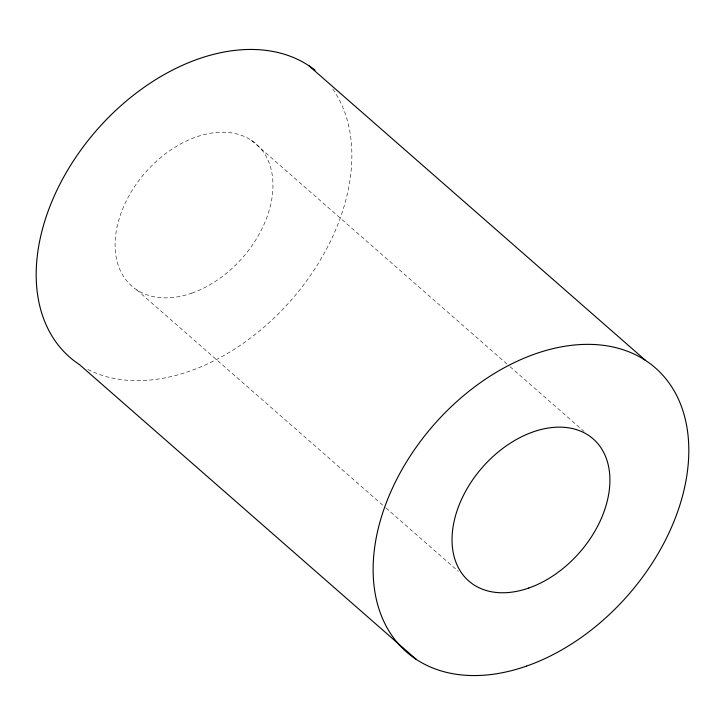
<?xml version="1.0" encoding="UTF-8"?>
<svg xmlns="http://www.w3.org/2000/svg" width="725" height="725" viewBox="0 0 725 725"><rect width="100%" height="100%" fill="white"/><g stroke="black" fill="none" stroke-linecap="round" stroke-linejoin="round"><path stroke-width="0.54" stroke-dasharray="3.62 2.72" d="M251.367 140.288L509.186 365.935M510.037 366.678L584.06 431.466M136.69 289.81L385.138 507.264M385.99 508.007L458.318 571.309M332.847 89.121A188.826 129.168 -48.8 0 1 290.335 301.129A188.826 129.168 -48.8 0 1 85.958 368.454M191.844 293.127A94.44 64.607 -48.8 0 0 263.456 152.069A94.44 64.607 -48.8 0 0 126.775 199.946A94.44 64.607 -48.8 0 0 191.844 293.127"/><path stroke-width="1.09" d="M308.678 65.576L645.622 360.479M416.322 659.424L79.378 364.521A188.826 129.168 -48.8 0 1 89.084 139.236A188.826 129.168 -48.8 0 1 315.058 70.189M528.788 588.029A94.44 64.607 -48.8 0 0 600.4 446.972A94.44 64.607 -48.8 0 0 463.719 494.858A94.44 64.607 -48.8 0 0 528.788 588.029M526.613 666.067A188.826 129.168 -48.8 0 0 669.791 384.032A188.826 129.168 -48.8 0 0 396.512 479.76A188.826 129.168 -48.8 0 0 526.613 666.067"/></g></svg>
